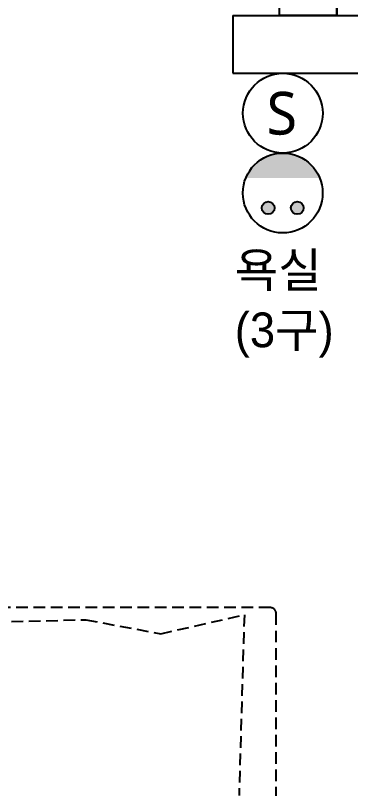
# Model space of a CAD drawing. Header units: inches. Extents: x 4138 to 127072, y -26315 to 43858.
# Drawn here: x 71716 to 72876, y 12039 to 14713 of the extents above; entities that cross this region are included whole.
import ezdxf
from ezdxf.enums import TextEntityAlignment as Align

# ---------------------------------------------------------------- set-up
doc = ezdxf.new("R2010")
doc.units = ezdxf.units.IN
doc.header["$LTSCALE"] = 50
doc.header["$MEASUREMENT"] = 0
doc.linetypes.add('DH-HID2', pattern=[1.2, 0.8, -0.4])
for name, color, linetype in [('0-LINE', 7, 'Continuous'), ('02-WAL', 2, 'Continuous'), ('FU-FURM', 251, 'DH-HID2'), ('RC-LIGHT', 7, 'Continuous'), ('도면층2', 2, 'Continuous'), ('도면층4', 4, 'Continuous'), ('설비', 7, 'Continuous')]:
    doc.layers.add(name, color=color, linetype=linetype)
doc.styles.get("Standard").update_dxf_attribs({"font": 'txt.shx', "bigfont": 'whgtxt.shx'})
doc.styles.add('코레일둥고', font='Korail_Round_Gothic_Medium.ttf')

# ---------------------------------------------------------------- blocks, each defined once
blk = doc.blocks.new('egoo')
at = {"layer": '설비'}
h = blk.add_hatch(color=140, dxfattribs=at)
edge = h.paths.add_edge_path()
edge.add_arc((1015645.3, 443433.7), 22.3, 0, 360)
h = blk.add_hatch(color=140, dxfattribs=at)
edge = h.paths.add_edge_path()
edge.add_arc((1015747.7, 443433.7), 22.3, 0, 360)
h = blk.add_hatch(color=140, dxfattribs=at)
edge = h.paths.add_edge_path()
edge.add_line((1015826.3, 443329.1), (1015566.6, 443329.1))
edge.add_ellipse((1015696.5, 443381.5), major_axis=(99, 99), ratio=1, start_angle=156.9578, end_angle=293.0422)
at = {"layer": '설비', "color": 140}
for centre, radius in [((1015696.5, 443381.5), 140), ((1015645.3, 443433.7), 22.3), ((1015747.7, 443433.7), 22.3)]:
    blk.add_circle(centre, radius, dxfattribs=at)
blk = doc.blocks.new('swich')
at = {"layer": '설비', "color": 140}
blk.add_circle((372828.6, -86554.1), 84, dxfattribs=at)
at = {"layer": '설비', "color": 140, "insert": (372858.7, -86509.1), "char_height": 90, "attachment_point": 3}
blk.add_mtext_dynamic_manual_height_columns('{\\fMalgun Gothic|b0|i0|c129|p50;S}', width=143.497, gutter_width=1, heights=[0], dxfattribs=at)
blk = doc.blocks.new('FLOOR')
at = {"layer": '02-WAL'}
for p, q in [((50884.7, 42295.3), (50884.7, 41074.3)), ((51084.7, 41874.3), (51084.7, 41074.3)), ((50724.7, 41074.3), (50884.7, 41074.3)), ((50724.7, 41074.3), (50724.7, 40874.3)), ((50884.7, 41074.3), (51084.7, 41074.3)), ((51084.7, 41074.3), (52824.7, 41074.3)), ((50724.7, 40874.3), (52724.7, 40874.3))]:
    blk.add_line(p, q, dxfattribs=at)
at = {"layer": '도면층2'}
blk.add_line((51084.7, 41074.3), (50884.7, 41074.3), dxfattribs=at)
at = {"layer": '도면층4'}
for p, q in [((50884.7, 41874.3), (50884.7, 41074.3)), ((51084.7, 41074.3), (51084.7, 41874.3)), ((50884.7, 41074.3), (51084.7, 41074.3)), ((51084.7, 41074.3), (50884.7, 41074.3))]:
    blk.add_line(p, q, dxfattribs=at)
blk.add_lwpolyline([(51084.7, 41074.3), (51084.7, 41104.3), (51054.7, 41104.3), (51054.7, 41134.3), (50914.7, 41134.3), (50914.7, 41104.3), (50884.7, 41104.3), (50884.7, 41074.3), (51084.7, 41074.3)], dxfattribs=at)
blk = doc.blocks.new('ERER')
at = {"layer": 'FU-FURM', "color": 8}
for p, q in [((75698.4, 20556.4), (76014.8, 20564.6)), ((76014.8, 20564.6), (76274.4, 20515.9)), ((76274.4, 20515.9), (76564, 20581.5)), ((76564, 20581.5), (76545.7, 19956.3))]:
    blk.add_line(p, q, dxfattribs=at)
blk.add_lwpolyline([(76674.1, 18926.3), (76674.1, 20586.3, 0.414214), (76654.1, 20606.3), (74394.1, 20606.3, 0.414214), (74374.1, 20586.3), (74374.1, 18926.3, 0.414214), (74394.1, 18906.3), (76654.1, 18906.3, 0.414214)], format="xyb", close=True, dxfattribs=at)
blk.add_blockref('FLOOR', (25800, -18420))

msp = doc.modelspace()

# ---------------------------------------------------------------- block references
at = {"layer": '0-LINE'}
msp.add_blockref('ERER', (-4055.8, -7941.3), dxfattribs=at)
at = {"layer": '설비', "color": 140, "xscale": 1.642857142857179, "yscale": 1.642857142857179, "zscale": 1.642857142857179}
msp.add_blockref('swich', (-539862.7, 156570.9), dxfattribs=at)
at = {"layer": '설비', "color": 253, "true_color": 0x95d0ad, "xscale": 0.9857143043153587, "yscale": 0.9857143043153587, "zscale": 0.9857143043153587, "rotation": 180}
msp.add_blockref('egoo', (1073827.7, 451146.4), dxfattribs=at)

# ---------------------------------------------------------------- texts
at = {"layer": 'RC-LIGHT', "color": 140, "style": '코레일둥고'}
for s, p in [('욕실', (72475.1, 13892.5)), ('(3구)', (72475.1, 13685.6))]:
    msp.add_text(s, height=120, dxfattribs=at).set_placement(p, align=Align.TOP_LEFT)

doc.saveas('drawing.dxf')
